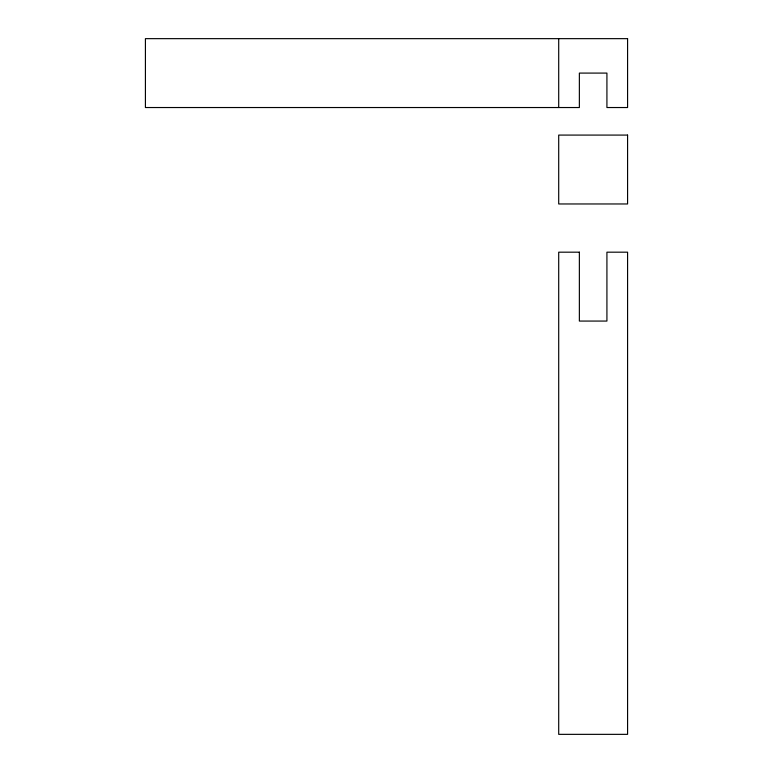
<?xml version="1.0" encoding="UTF-8"?>
<svg xmlns="http://www.w3.org/2000/svg" width="773" height="773" viewBox="0 0 773 773"><rect width="100%" height="100%" fill="white"/><g stroke="black" fill="none" stroke-linecap="round" stroke-linejoin="round"><path stroke-width="1.16" d="M558.705 38.65L558.705 107.534M627.579 38.65L145.421 38.65L145.421 107.534L579.364 107.534L579.364 73.087L606.921 73.087L606.921 107.534L627.579 107.534L627.579 38.65M627.579 135.082L558.705 135.082L558.705 203.966L627.579 203.966L627.579 135.082M579.364 252.182L558.705 252.182L558.705 734.35L627.579 734.35L627.579 252.182L606.921 252.182L606.921 321.066L579.364 321.066L579.364 252.182"/></g></svg>
